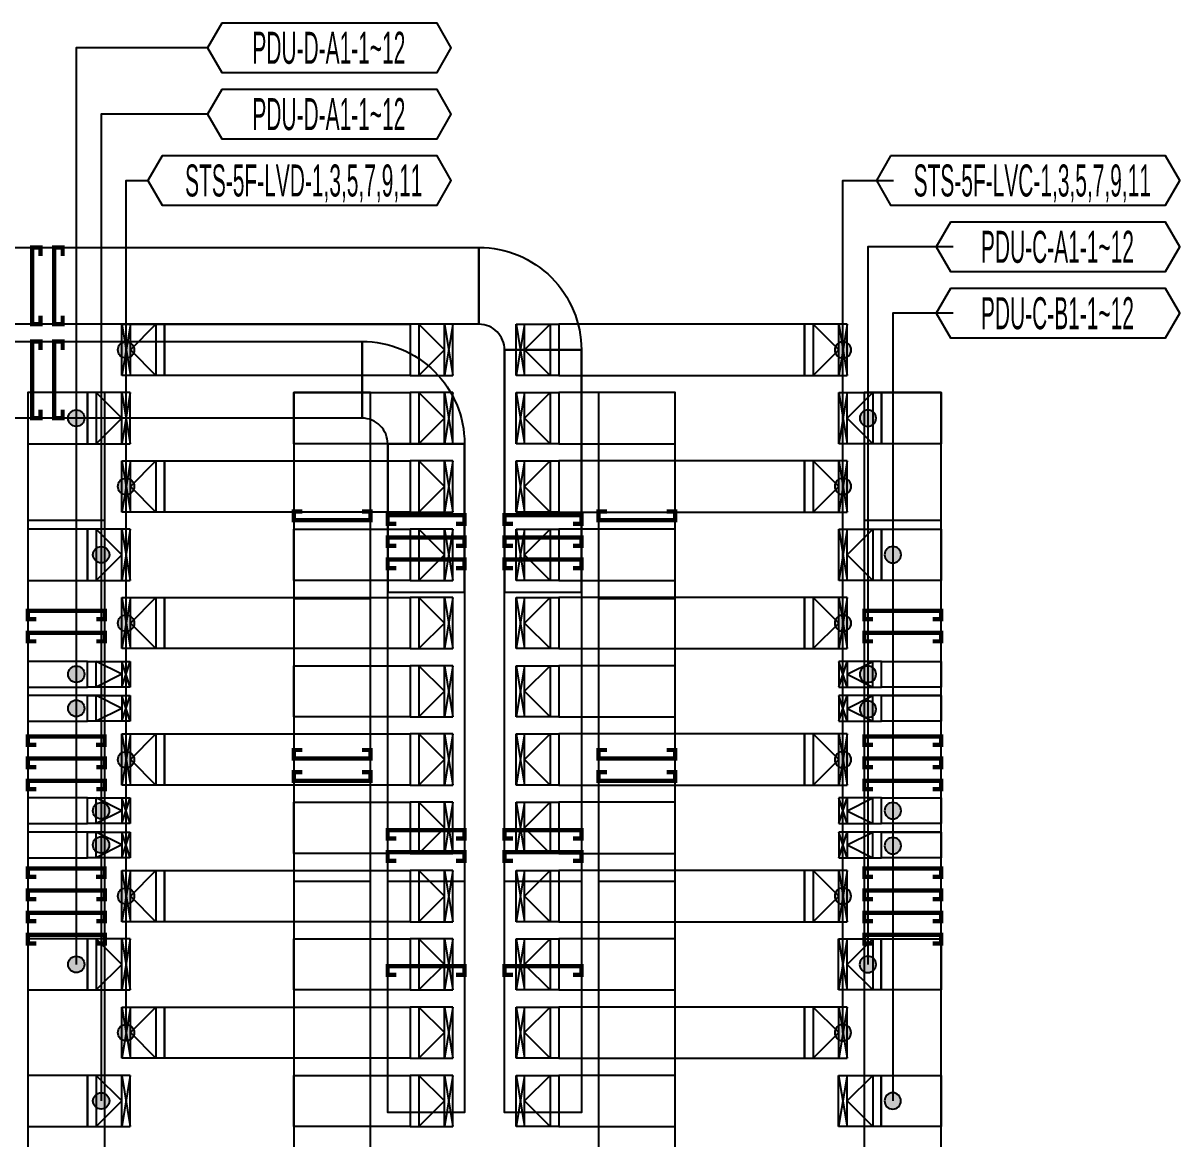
# Model space of a CAD drawing. Header units: millimetres. Extents: x -19577 to 374132, y 182625 to 847314.
# Drawn here: x 154298 to 167851, y 489261 to 502334 of the extents above; entities that cross this region are included whole.
import ezdxf
from ezdxf.enums import TextEntityAlignment as Align

# ---------------------------------------------------------------- set-up
doc = ezdxf.new("R2010")
doc.units = ezdxf.units.MM
doc.header["$LTSCALE"] = 150
for name, color, linetype in [('-----26 Electrical Cable Tray_LV_STS1', 3, 'Continuous'), ('-----26 Electrical Cable Tray_LV_STS2', 2, 'Continuous'), ('-----26 Electrical Cable Tray_LV_STS3', 151, 'Continuous'), ('-----26 Electrical Cable Tray_LV_STSPDU_A', 181, 'Continuous'), ('-----26 Electrical Cable Tray_LV_STSPDU_B', 41, 'Continuous'), ('-----99 Cable Schedule', 2, 'Continuous')]:
    doc.layers.add(name, color=color, linetype=linetype)
doc.styles.add('ELEC', font='Dotum.ttf')

# ---------------------------------------------------------------- blocks, each defined once
blk = doc.blocks.new('A$495596483691')
at = {"color": 0}
for p, q in [((100, 600), (0, 600)), ((0, 600), (0, 0)), ((500, 600), (100, 600)), ((500, 0), (500, 600)), ((0, 0), (100, 0)), ((100, 0), (500, 0))]:
    blk.add_line(p, q, dxfattribs=at)
at = {"color": 8}
for p, q in [((400, 300), (100, 600)), ((100, 600), (100, 0)), ((400, 0), (400, 600)), ((400, 600), (500, 0)), ((500, 600), (400, 0)), ((400, 300), (100, 0))]:
    blk.add_line(p, q, dxfattribs=at)
blk = doc.blocks.new('A$C9a0ab699')
h = blk.add_hatch(color=0)
edge = h.paths.add_edge_path()
edge.add_arc((64, 64), 64, 720, 1080, ccw=False)
at = {"color": 0}
blk.add_circle((64, 64), 64, dxfattribs=at)
blk = doc.blocks.new('A$550585017316')
at = {"color": 0}
for p, q in [((400, 300), (0, 300)), ((0, 300), (0, 0)), ((500, 300), (400, 300)), ((500, 0), (500, 300)), ((0, 0), (400, 0)), ((400, 0), (500, 0))]:
    blk.add_line(p, q, dxfattribs=at)
at = {"color": 8}
for p, q in [((100, 0), (0, 300)), ((0, 0), (100, 300)), ((100, 150), (400, 300)), ((100, 300), (100, 0)), ((400, 0), (400, 300)), ((100, 150), (400, 0))]:
    blk.add_line(p, q, dxfattribs=at)

msp = doc.modelspace()

# ---------------------------------------------------------------- linework, layer by layer
at = {"layer": '-----26 Electrical Cable Tray_LV_STS1', "ltscale": 7.5, "const_width": 50, "elevation": 0}
for points in [[(154502, 499605), (154502, 499705), (154402, 499705), (154402, 498805), (154502, 498805), (154502, 498905)], [(154761, 499605), (154761, 499705), (154661, 499705), (154661, 498805), (154761, 498805), (154761, 498905)], [(154502, 498505), (154502, 498605), (154402, 498605), (154402, 497705), (154502, 497705), (154502, 497805)], [(154761, 498505), (154761, 498605), (154661, 498605), (154661, 497705), (154761, 497705), (154761, 497805)], [(159369, 496468), (159469, 496468), (159469, 496568), (158569, 496568), (158569, 496468), (158669, 496468)], [(160739, 496468), (160839, 496468), (160839, 496568), (159939, 496568), (159939, 496468), (160039, 496468)], [(159369, 496208), (159469, 496208), (159469, 496308), (158569, 496308), (158569, 496208), (158669, 496208)], [(159369, 495948), (159469, 495948), (159469, 496048), (158569, 496048), (158569, 495948), (158669, 495948)], [(160739, 495948), (160839, 495948), (160839, 496048), (159939, 496048), (159939, 495948), (160039, 495948)], [(159369, 492779), (159469, 492779), (159469, 492879), (158569, 492879), (158569, 492779), (158669, 492779)], [(159369, 492519), (159469, 492519), (159469, 492619), (158569, 492619), (158569, 492519), (158669, 492519)], [(160739, 492519), (160839, 492519), (160839, 492619), (159939, 492619), (159939, 492519), (160039, 492519)], [(159369, 491184), (159469, 491184), (159469, 491284), (158569, 491284), (158569, 491184), (158669, 491184)], [(160739, 491184), (160839, 491184), (160839, 491284), (159939, 491284), (159939, 491184), (160039, 491184)]]:
    msp.add_lwpolyline(points, dxfattribs=at)
at = {"layer": '-----26 Electrical Cable Tray_LV_STS1'}
msp.add_lwpolyline([(159639, 499705), (159639, 498805), (146923, 498805), (146923, 499705)], close=True, dxfattribs=at)
msp.add_lwpolyline([(159639, 499705), (159639, 498805), (146923, 498805), (146923, 499705)], close=True, dxfattribs=at)
msp.add_lwpolyline([(159639, 499705), (159639, 498805), (146923, 498805), (146923, 499705)], close=True, dxfattribs=at)
at = {"layer": '-----26 Electrical Cable Tray_LV_STS1', "elevation": 0}
msp.add_lwpolyline([(159939, 498505), (159939, 498505, 0.414214), (159639, 498805), (159639, 498805), (159639, 499705, -0.414214), (160839, 498505)], format="xyb", close=True, dxfattribs=at)
msp.add_lwpolyline([(159939, 498505), (159939, 498505, 0.414214), (159639, 498805), (159639, 498805), (159639, 499705, -0.414214), (160839, 498505)], format="xyb", close=True, dxfattribs=at)
msp.add_lwpolyline([(159939, 498505), (159939, 498505, 0.414214), (159639, 498805), (159639, 498805), (159639, 499705, -0.414214), (160839, 498505)], format="xyb", close=True, dxfattribs=at)
for points in [[(158269, 498605), (158269, 497705), (152697, 497705), (152697, 498605)], [(158269, 498605), (158269, 497705), (152697, 497705), (152697, 498605)], [(158269, 498605), (158269, 497705), (152697, 497705), (152697, 498605)], [(159939, 495665), (160839, 495665), (160839, 498505), (159939, 498505)], [(159939, 498505), (160839, 498505), (160839, 489569), (159939, 489569)], [(159939, 498505), (160839, 498505), (160839, 492278), (159939, 492278)], [(158569, 495665), (159469, 495665), (159469, 497405), (158569, 497405)], [(158569, 497405), (159469, 497405), (159469, 489569), (158569, 489569)], [(158569, 497405), (159469, 497405), (159469, 492278), (158569, 492278)]]:
    msp.add_lwpolyline(points, close=True, dxfattribs=at)
at = {"layer": '-----26 Electrical Cable Tray_LV_STS1'}
msp.add_lwpolyline([(158569, 497405), (158569, 497405, 0.414214), (158269, 497705), (158269, 497705), (158269, 498605, -0.414214), (159469, 497405)], format="xyb", close=True, dxfattribs=at)
msp.add_lwpolyline([(158569, 497405), (158569, 497405, 0.414214), (158269, 497705), (158269, 497705), (158269, 498605, -0.414214), (159469, 497405)], format="xyb", close=True, dxfattribs=at)
msp.add_lwpolyline([(158569, 497405), (158569, 497405, 0.414214), (158269, 497705), (158269, 497705), (158269, 498605, -0.414214), (159469, 497405)], format="xyb", close=True, dxfattribs=at)
at = {"layer": '-----26 Electrical Cable Tray_LV_STS1', "ltscale": 7.5, "const_width": 50}
for points in [[(160739, 496208), (160839, 496208), (160839, 496308), (159939, 496308), (159939, 496208), (160039, 496208)], [(160739, 492779), (160839, 492779), (160839, 492879), (159939, 492879), (159939, 492779), (160039, 492779)]]:
    msp.add_lwpolyline(points, dxfattribs=at)
at = {"layer": '-----26 Electrical Cable Tray_LV_STS2', "elevation": 0}
for points in [[(157469, 486605), (158369, 486605), (158369, 498005), (157469, 498005)], [(157469, 498005), (158834, 498005), (158834, 497405), (157469, 497405)], [(161939, 498005), (160574, 498005), (160574, 497405), (161939, 497405)], [(161039, 486555), (161939, 486555), (161939, 498005), (161039, 498005)], [(157469, 496405), (158834, 496405), (158834, 495805), (157469, 495805)], [(161939, 496405), (160574, 496405), (160574, 495805), (161939, 495805)], [(157469, 486605), (158369, 486605), (158369, 495589), (157469, 495589)], [(161039, 486555), (161939, 486555), (161939, 495589), (161039, 495589)], [(157469, 494805), (158834, 494805), (158834, 494205), (157469, 494205)], [(161939, 494805), (160574, 494805), (160574, 494205), (161939, 494205)], [(157469, 493205), (158834, 493205), (158834, 492605), (157469, 492605)], [(161939, 493205), (160574, 493205), (160574, 492605), (161939, 492605)], [(157469, 486605), (158369, 486605), (158369, 492278), (157469, 492278)], [(161039, 486555), (161939, 486555), (161939, 492278), (161039, 492278)], [(157469, 491605), (158834, 491605), (158834, 491005), (157469, 491005)], [(161939, 491605), (160574, 491605), (160574, 491005), (161939, 491005)], [(157469, 490005), (158834, 490005), (158834, 489405), (157469, 489405)], [(161939, 490005), (160574, 490005), (160574, 489405), (161939, 489405)]]:
    msp.add_lwpolyline(points, close=True, dxfattribs=at)
at = {"layer": '-----26 Electrical Cable Tray_LV_STS2', "ltscale": 7.5, "const_width": 50, "elevation": 0}
for points in [[(158269, 496611), (158369, 496611), (158369, 496511), (157469, 496511), (157469, 496611), (157569, 496611)], [(161839, 496611), (161939, 496611), (161939, 496511), (161039, 496511), (161039, 496611), (161139, 496611)], [(158269, 493817), (158369, 493817), (158369, 493717), (157469, 493717), (157469, 493817), (157569, 493817)], [(161839, 493817), (161939, 493817), (161939, 493717), (161039, 493717), (161039, 493817), (161139, 493817)], [(158269, 493557), (158369, 493557), (158369, 493457), (157469, 493457), (157469, 493557), (157569, 493557)], [(161839, 493557), (161939, 493557), (161939, 493457), (161039, 493457), (161039, 493557), (161139, 493557)]]:
    msp.add_lwpolyline(points, dxfattribs=at)
at = {"layer": '-----26 Electrical Cable Tray_LV_STS3', "elevation": 0}
for points in [[(155954, 498805), (158834, 498805), (158834, 498205), (155954, 498205)], [(163454, 498805), (160574, 498805), (160574, 498205), (163454, 498205)], [(155954, 497205), (158834, 497205), (158834, 496605), (155954, 496605)], [(163454, 497205), (160574, 497205), (160574, 496605), (163454, 496605)], [(155954, 495605), (158834, 495605), (158834, 495005), (155954, 495005)], [(163454, 495605), (160574, 495605), (160574, 495005), (163454, 495005)], [(155954, 494005), (158834, 494005), (158834, 493405), (155954, 493405)], [(163454, 494005), (160574, 494005), (160574, 493405), (163454, 493405)], [(155954, 492405), (158834, 492405), (158834, 491805), (155954, 491805)], [(163454, 492405), (160574, 492405), (160574, 491805), (163454, 491805)], [(155954, 490805), (158834, 490805), (158834, 490205), (155954, 490205)], [(163454, 490805), (160574, 490805), (160574, 490205), (163454, 490205)]]:
    msp.add_lwpolyline(points, close=True, dxfattribs=at)
at = {"layer": '-----26 Electrical Cable Tray_LV_STSPDU_A', "elevation": 0}
for points in [[(154353, 497405), (155053, 497405), (155053, 498005), (154353, 498005)], [(155253, 498005), (154353, 498005), (154353, 486755), (155253, 486755)], [(165054, 498005), (164154, 498005), (164154, 486755), (165054, 486755)], [(165054, 497405), (164354, 497405), (164354, 498005), (165054, 498005)], [(154353, 494555), (155053, 494555), (155053, 494855), (154353, 494855)], [(165054, 494555), (164354, 494555), (164354, 494855), (165054, 494855)], [(154353, 494155), (155053, 494155), (155053, 494455), (154353, 494455)], [(155253, 494455), (154353, 494455), (154353, 486755), (155253, 486755)], [(165054, 494455), (164154, 494455), (164154, 487117), (165054, 487117)], [(165054, 494155), (164354, 494155), (164354, 494455), (165054, 494455)], [(154353, 491005), (155053, 491005), (155053, 491605), (154353, 491605)], [(165053, 491005), (164353, 491005), (164353, 491605), (165053, 491605)]]:
    msp.add_lwpolyline(points, close=True, dxfattribs=at)
at = {"layer": '-----26 Electrical Cable Tray_LV_STSPDU_A', "ltscale": 7.5, "const_width": 50, "elevation": 0}
for points in [[(155154, 495349), (155254, 495349), (155254, 495449), (154354, 495449), (154354, 495349), (154454, 495349)], [(164954, 495349), (165054, 495349), (165054, 495449), (164154, 495449), (164154, 495349), (164254, 495349)], [(155153, 493876), (155253, 493876), (155253, 493976), (154354, 493976), (154354, 493876), (154454, 493876)], [(164954, 493876), (165054, 493876), (165054, 493976), (164154, 493976), (164154, 493876), (164254, 493876)], [(155154, 493617), (155254, 493617), (155254, 493717), (154354, 493717), (154354, 493617), (154454, 493617)], [(164954, 493617), (165054, 493617), (165054, 493717), (164154, 493717), (164154, 493617), (164254, 493617)], [(155153, 492330), (155253, 492330), (155253, 492430), (154354, 492430), (154354, 492330), (154454, 492330)], [(164954, 492330), (165054, 492330), (165054, 492430), (164154, 492430), (164154, 492330), (164254, 492330)], [(155154, 492070), (155254, 492070), (155254, 492170), (154354, 492170), (154354, 492070), (154454, 492070)], [(164954, 492070), (165054, 492070), (165054, 492170), (164154, 492170), (164154, 492070), (164254, 492070)]]:
    msp.add_lwpolyline(points, dxfattribs=at)
at = {"layer": '-----26 Electrical Cable Tray_LV_STSPDU_B', "elevation": 0}
for points in [[(155253, 496505), (154353, 496505), (154353, 487855), (155253, 487855)], [(165054, 496505), (164154, 496505), (164154, 487855), (165054, 487855)], [(154353, 495805), (155053, 495805), (155053, 496405), (154353, 496405)], [(165054, 495805), (164354, 495805), (164354, 496405), (165054, 496405)], [(154353, 492955), (155053, 492955), (155053, 493255), (154353, 493255)], [(165054, 492955), (164354, 492955), (164354, 493255), (165054, 493255)], [(154353, 492555), (155053, 492555), (155053, 492855), (154353, 492855)], [(155253, 492855), (154353, 492855), (154353, 487855), (155253, 487855)], [(165054, 492855), (164154, 492855), (164154, 487855), (165054, 487855)], [(165054, 492555), (164354, 492555), (164354, 492855), (165054, 492855)], [(154353, 489405), (155053, 489405), (155053, 490005), (154353, 490005)], [(165054, 489405), (164353, 489405), (164353, 490005), (165054, 490005)]]:
    msp.add_lwpolyline(points, close=True, dxfattribs=at)
at = {"layer": '-----26 Electrical Cable Tray_LV_STSPDU_B', "ltscale": 7.5, "const_width": 50, "elevation": 0}
for points in [[(155154, 495090), (155254, 495090), (155254, 495190), (154354, 495190), (154354, 495090), (154454, 495090)], [(164954, 495090), (165054, 495090), (165054, 495190), (164154, 495190), (164154, 495090), (164254, 495090)], [(155154, 493357), (155254, 493357), (155254, 493457), (154354, 493457), (154354, 493357), (154454, 493357)], [(164954, 493357), (165054, 493357), (165054, 493457), (164154, 493457), (164154, 493357), (164254, 493357)], [(155154, 491810), (155254, 491810), (155254, 491910), (154354, 491910), (154354, 491810), (154454, 491810)], [(164954, 491810), (165054, 491810), (165054, 491910), (164154, 491910), (164154, 491810), (164254, 491810)], [(155154, 491550), (155254, 491550), (155254, 491650), (154354, 491650), (154354, 491550), (154454, 491550)], [(164954, 491550), (165054, 491550), (165054, 491650), (164154, 491650), (164154, 491550), (164254, 491550)]]:
    msp.add_lwpolyline(points, dxfattribs=at)
at = {"layer": '-----99 Cable Schedule', "color": 1, "elevation": 0}
for points in [[(156626, 502334), (156459, 502045), (156626, 501756), (159148, 501756), (159315, 502045), (159148, 502334)], [(156626, 501556), (156459, 501268), (156626, 500979), (159148, 500979), (159315, 501268), (159148, 501556)], [(155926, 500779), (155759, 500490), (155926, 500201), (159148, 500201), (159315, 500490), (159148, 500779)], [(164462, 500779), (164295, 500490), (164462, 500201), (167685, 500201), (167851, 500490), (167685, 500779)], [(165162, 500001), (164995, 499713), (165162, 499424), (167685, 499424), (167851, 499713), (167685, 500001)], [(165162, 499224), (164995, 498935), (165162, 498646), (167685, 498646), (167851, 498935), (167685, 499224)]]:
    msp.add_lwpolyline(points, close=True, dxfattribs=at)
for points in [[(156459, 502045), (154920, 502045), (154920, 491305)], [(156459, 501268), (155212, 501268), (155212, 489705)], [(155503, 490505), (155504, 500490), (155759, 500490)], [(163903, 490505), (163904, 500490), (164495, 500490)], [(165195, 499713), (164195, 499713), (164195, 491305)], [(165195, 498935), (164488, 498935), (164488, 489705)]]:
    msp.add_lwpolyline(points, dxfattribs=at)

# ---------------------------------------------------------------- block references
at = {"layer": '-----26 Electrical Cable Tray_LV_STS2'}
for p in [(158834, 497405), (158834, 495805), (158834, 494205), (158834, 492605), (158834, 491005), (158834, 489405)]:
    msp.add_blockref('A$495596483691', p, dxfattribs=at)
at = {"layer": '-----26 Electrical Cable Tray_LV_STS2', "xscale": -1}
for p in [(160574, 497405), (160574, 495805), (160574, 494205), (160574, 492605), (160574, 491005), (160574, 489405)]:
    msp.add_blockref('A$495596483691', p, dxfattribs=at)
at = {"layer": '-----26 Electrical Cable Tray_LV_STS3', "xscale": -1}
for p in [(155954, 498205), (160574, 498205), (155954, 496605), (160574, 496605), (155954, 495005), (160574, 495005), (155954, 493405), (160574, 493405), (155954, 491805), (160574, 491805), (155954, 490205), (160574, 490205)]:
    msp.add_blockref('A$495596483691', p, dxfattribs=at)
at = {"layer": '-----26 Electrical Cable Tray_LV_STS3'}
for p in [(158834, 498205), (163454, 498205), (158834, 496605), (163454, 496605), (158834, 495005), (163454, 495005), (158834, 493405), (163454, 493405), (158834, 491805), (163454, 491805), (158834, 490205), (163454, 490205)]:
    msp.add_blockref('A$495596483691', p, dxfattribs=at)
at = {"layer": '-----26 Electrical Cable Tray_LV_STSPDU_A'}
for name, p in [('A$495596483691', (155053, 497405)), ('A$550585017316', (163854, 494555)), ('A$550585017316', (163854, 494155)), ('A$495596483691', (155053, 491005))]:
    msp.add_blockref(name, p, dxfattribs=at)
at = {"layer": '-----26 Electrical Cable Tray_LV_STSPDU_A', "xscale": -1}
for name, p in [('A$495596483691', (164354, 497405)), ('A$550585017316', (155553, 494555)), ('A$550585017316', (155553, 494155)), ('A$495596483691', (164353, 491005))]:
    msp.add_blockref(name, p, dxfattribs=at)
at = {"layer": '-----26 Electrical Cable Tray_LV_STSPDU_B'}
for name, p in [('A$495596483691', (155053, 495805)), ('A$550585017316', (163854, 492955)), ('A$550585017316', (163854, 492555)), ('A$495596483691', (155053, 489405))]:
    msp.add_blockref(name, p, dxfattribs=at)
at = {"layer": '-----26 Electrical Cable Tray_LV_STSPDU_B', "xscale": -1}
for name, p in [('A$495596483691', (164354, 495805)), ('A$550585017316', (155553, 492955)), ('A$550585017316', (155553, 492555)), ('A$495596483691', (164353, 489405))]:
    msp.add_blockref(name, p, dxfattribs=at)
at = {"layer": '-----99 Cable Schedule', "color": 1, "yscale": 1.5, "zscale": 1.5, "rotation": 180}
for p, xscale in [((155600, 498601), 1.5), ((163808, 498601), -1.5), ((155016, 497801), 1.5), ((164100, 497801), -1.5), ((155600, 497001), 1.5), ((163808, 497001), -1.5), ((155308, 496201), 1.5), ((164392, 496201), -1.5), ((155600, 495399), 1.5), ((163808, 495399), -1.5), ((155016, 494801), 1.5), ((164100, 494801), -1.5), ((155016, 494401), 1.5), ((164100, 494391), -1.5), ((155600, 493799), 1.5), ((163808, 493799), -1.5), ((155307, 493201), 1.5), ((164392, 493201), -1.5), ((155307, 492801), 1.5), ((164392, 492791), -1.5), ((155600, 492201), 1.5), ((163807, 492201), -1.5), ((155016, 491401), 1.5), ((164099, 491401), -1.5), ((155600, 490601), 1.5), ((163807, 490601), -1.5), ((155308, 489801), 1.5), ((164391, 489801), -1.5)]:
    msp.add_blockref('A$C9a0ab699', p, dxfattribs=dict(at, xscale=xscale))

# ---------------------------------------------------------------- texts
at = {"layer": '-----99 Cable Schedule', "style": 'ELEC', "width": 0.5}
for s, p in [('PDU-D-A1-1~12', (157880, 502045)), ('PDU-D-A1-1~12', (157880, 501268)), ('STS-5F-LVD-1,3,5,7,9,11', (157586, 500490)), ('STS-5F-LVC-1,3,5,7,9,11', (166122, 500490)), ('PDU-C-A1-1~12', (166417, 499713)), ('PDU-C-B1-1~12', (166417, 498935))]:
    msp.add_text(s, height=375, dxfattribs=at).set_placement(p, align=Align.MIDDLE_CENTER)

doc.saveas('drawing.dxf')
